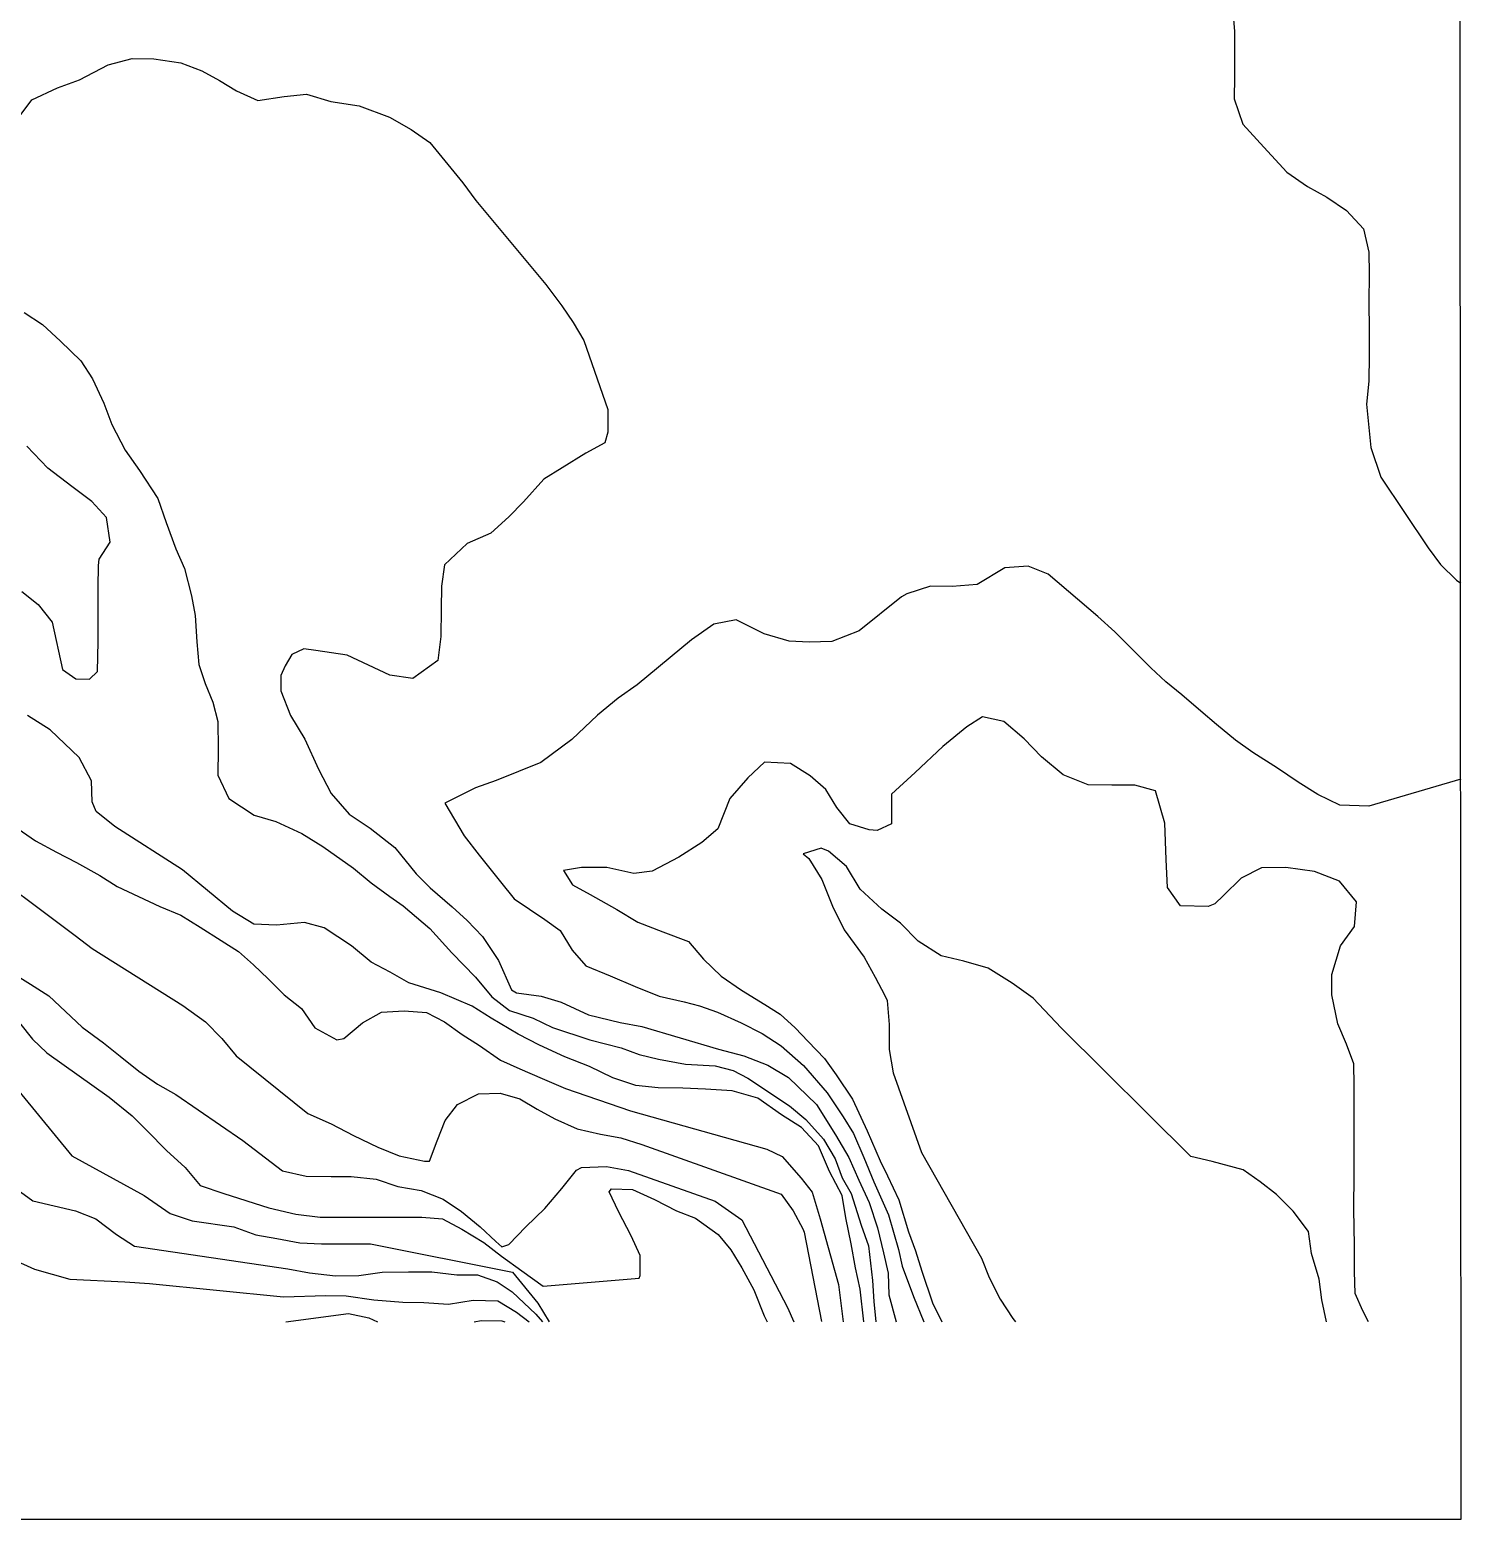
# Model space of a CAD drawing. Header units: millimetres. Extents: x 1101 to 4203, y 1053 to 1744.
# Drawn here: x 1729.6 to 1874.4, y 1103.4 to 1254 of the extents above; entities that cross this region are included whole.
import ezdxf

# ---------------------------------------------------------------- set-up
doc = ezdxf.new("R2010")
doc.units = ezdxf.units.MM
doc.layers.add('01_Fina', color=7, linetype='Continuous')

msp = doc.modelspace()

# ---------------------------------------------------------------- linework, layer by layer
at = {"layer": '01_Fina'}
msp.add_lwpolyline([(1135.28, 1103.45), (1874.37, 1103.45), (1873.93, 1741.26), (1134.84, 1741.26), (1135.28, 1123.4)], dxfattribs=at)
at = {"layer": '01_Fina', "linetype": 'Continuous'}
for points in [[(1851.22, 1256.65), (1851.44, 1253.89), (1851.43, 1251.77), (1851.43, 1249.31), (1851.42, 1247.05), (1852.29, 1244.5), (1854.41, 1242.16), (1856.74, 1239.63), (1858.81, 1238.17), (1860.77, 1237.12), (1862.76, 1235.77), (1864.49, 1233.91), (1865.04, 1231.55), (1865.07, 1229.36), (1865.04, 1226.44), (1865.06, 1223.71), (1865.05, 1221.1), (1865.02, 1218.51), (1864.8, 1216.17), (1865, 1214.14), (1865.23, 1211.81), (1866.23, 1208.8), (1871.02, 1201.65), (1872.29, 1199.96), (1873.9, 1198.4), (1874.32, 1198.09)], [(1728.23, 1244.82), (1729.83, 1246.94), (1732.4, 1248.16), (1734.65, 1248.96), (1737.52, 1250.48), (1739.95, 1251.12), (1742.15, 1251.09), (1744.9, 1250.68), (1747, 1249.87), (1748.8, 1248.91), (1750.51, 1247.87), (1752.68, 1246.87), (1755.32, 1247.27), (1757.59, 1247.52), (1760.04, 1246.77), (1762.93, 1246.35), (1765.97, 1245.18), (1768.19, 1243.95), (1770.08, 1242.64), (1773.4, 1238.54), (1774.71, 1236.78), (1781.81, 1228.27), (1783.4, 1226.13), (1784.55, 1224.42), (1785.63, 1222.63), (1788.06, 1215.64), (1788.05, 1213.33), (1787.77, 1212.27), (1785.85, 1211.23), (1783.44, 1209.73), (1781.58, 1208.58), (1779.54, 1206.3), (1778.05, 1204.78), (1776.24, 1203.12), (1773.84, 1202.09), (1771.56, 1199.94), (1771.23, 1197.79), (1771.2, 1195.46), (1771.19, 1192.68), (1770.86, 1190.26), (1768.33, 1188.44), (1766.02, 1188.79), (1761.69, 1190.79), (1758.52, 1191.28), (1757.31, 1191.45), (1756.1, 1190.86), (1755.45, 1189.73), (1755.01, 1188.75), (1755.01, 1187.21), (1755.99, 1184.71), (1757.42, 1182.3), (1758.8, 1179.26), (1760.08, 1176.83), (1761.9, 1174.74), (1764.03, 1173.3), (1766.54, 1171.35), (1768.68, 1168.71), (1770.09, 1167.27), (1772.33, 1165.37), (1773.83, 1163.97), (1775.39, 1162.35), (1777, 1159.94), (1778.34, 1156.95), (1778.82, 1156.67), (1781.32, 1156.31), (1783.35, 1155.71), (1786.1, 1154.45), (1789.33, 1153.67), (1791.51, 1153.25), (1799.27, 1150.96), (1801.82, 1150.3), (1804.23, 1149.36), (1806.33, 1148.12), (1809.17, 1145.36), (1811.09, 1142.31), (1812.43, 1140.02), (1813.46, 1137.74), (1814.49, 1135.45), (1815.35, 1132.91), (1815.95, 1130.39), (1816.4, 1128.31), (1816.49, 1126.13), (1817.21, 1123.4)], [(1729.04, 1225.43), (1730.91, 1224.22), (1732.71, 1222.55), (1734.76, 1220.56), (1735.94, 1218.73), (1737.09, 1216.27), (1737.91, 1214.12), (1739.24, 1211.52), (1740.72, 1209.48), (1742.56, 1206.63), (1743.41, 1204.22), (1744.37, 1201.54), (1745.24, 1199.55), (1745.95, 1196.81), (1746.33, 1194.82), (1746.51, 1192.14), (1746.69, 1189.87), (1747.33, 1187.93), (1748.11, 1186.05), (1748.64, 1184.08), (1748.65, 1181.33), (1748.64, 1178.67), (1749.74, 1176.31), (1752.31, 1174.64), (1754.5, 1174), (1757.11, 1172.77), (1759.23, 1171.47), (1762.33, 1169.26), (1764.12, 1167.77), (1766.01, 1166.39), (1767.36, 1165.46), (1770.05, 1163.16), (1772.29, 1160.71), (1774.68, 1158.26), (1776.32, 1156.27), (1778.12, 1154.88), (1780.53, 1154.1), (1782.48, 1153.16), (1786.25, 1151.91), (1789.41, 1151.11), (1791.23, 1150.43), (1793.19, 1149.95), (1795.91, 1149.46), (1798.93, 1149.27), (1800.74, 1148.8), (1802.24, 1148.02), (1806.44, 1145.24), (1808.09, 1143.86), (1809.88, 1141.87), (1811.06, 1139.89), (1811.76, 1137.97), (1812.68, 1136.38), (1813.7, 1133.19), (1814.43, 1131.07), (1814.84, 1127.58), (1814.97, 1125.46), (1815.18, 1123.4)], [(1728.81, 1197.24), (1730.45, 1195.94), (1731.88, 1194.13), (1732.93, 1189.34), (1734.28, 1188.41), (1735.64, 1188.39), (1736.44, 1189.14), (1736.52, 1192.17), (1736.53, 1195.53), (1736.54, 1197.68), (1736.57, 1199.85), (1736.64, 1200.52), (1737.73, 1202.23), (1737.37, 1204.73), (1735.87, 1206.35), (1733.87, 1207.86), (1731.42, 1209.7), (1729.3, 1211.93)], [(1874.33, 1178.28), (1865.03, 1175.55), (1862.08, 1175.64), (1859.88, 1176.73), (1857.87, 1177.97), (1855.8, 1179.38), (1853.31, 1180.96), (1851.53, 1182.22), (1849.61, 1183.8), (1848.05, 1185.14), (1846.13, 1186.79), (1844.49, 1188.12), (1842.97, 1189.53), (1839.35, 1193.17), (1837.62, 1194.71), (1832.58, 1198.99), (1830.57, 1199.79), (1828.23, 1199.64), (1825.4, 1197.94), (1822.9, 1197.76), (1820.7, 1197.77), (1818.29, 1196.99), (1817.76, 1196.69), (1813.47, 1193.26), (1810.72, 1192.18), (1808.43, 1192.12), (1806.41, 1192.22), (1803.87, 1192.97), (1801.05, 1194.37), (1798.79, 1193.93), (1796.52, 1192.35), (1791.02, 1187.81), (1789.12, 1186.45), (1787.03, 1184.74), (1784.41, 1182.28), (1781.29, 1179.96), (1776.76, 1178.12), (1774.68, 1177.38), (1771.58, 1175.85), (1773.55, 1172.55), (1775.07, 1170.58), (1777.21, 1167.89), (1778.6, 1166.15), (1781.71, 1164.07), (1783.24, 1162.97), (1784.45, 1160.98), (1785.84, 1159.4), (1788.29, 1158.37), (1790.83, 1157.3), (1793.27, 1156.32), (1795.77, 1155.76), (1797.34, 1155.35), (1799.15, 1154.72), (1801.56, 1153.63), (1803.66, 1152.54), (1805.61, 1151.31), (1807.86, 1149.31), (1810.24, 1146.56), (1811.87, 1144.11), (1812.91, 1142.44), (1813.94, 1140), (1814.97, 1137.57), (1816.44, 1134.22), (1817.45, 1130.72), (1817.82, 1129.02), (1818.99, 1125.96), (1820.02, 1123.4)], [(1813.97, 1123.4), (1813.58, 1126.7), (1813.12, 1128.85), (1812.67, 1131.3), (1812.12, 1133.92), (1811.76, 1136.16), (1810.49, 1138.59), (1809.37, 1141.19), (1807.64, 1143.05), (1805.63, 1144.32), (1803.25, 1146), (1800.64, 1146.77), (1797.94, 1146.92), (1795.65, 1147.02), (1793.15, 1147.07), (1790.89, 1147.31), (1788.57, 1148.08), (1786.22, 1149.2), (1783.73, 1150.2), (1781.14, 1151.37), (1778.99, 1152.48), (1776.27, 1154.11), (1774.35, 1155.32), (1771.19, 1156.65), (1767.93, 1157.68), (1766.04, 1158.75), (1764.14, 1159.77), (1762.14, 1161.42), (1759.37, 1163.23), (1757.4, 1163.77), (1754.56, 1163.5), (1752.27, 1163.6), (1750.12, 1164.91), (1745.05, 1169.09), (1738.22, 1173.48), (1736.32, 1174.99), (1735.93, 1175.96), (1735.85, 1178.11), (1734.59, 1180.45), (1731.68, 1183.26), (1729.37, 1184.7)], [(1865, 1123.4), (1864.42, 1124.51), (1863.63, 1126.25), (1863.59, 1128.5), (1863.59, 1131.16), (1863.51, 1134.77), (1863.53, 1138.37), (1863.54, 1141.4), (1863.55, 1144.71), (1863.55, 1147.3), (1863.52, 1149.48), (1862.78, 1151.47), (1861.89, 1153.53), (1861.27, 1156.45), (1861.28, 1158.53), (1862.17, 1161.41), (1863.59, 1163.38), (1863.78, 1165.87), (1862.05, 1167.94), (1859.53, 1168.92), (1856.64, 1169.34), (1854.17, 1169.3), (1852.13, 1168.25), (1850.32, 1166.52), (1849.44, 1165.67), (1848.79, 1165.39), (1845.97, 1165.47), (1844.66, 1167.3), (1844.53, 1170.15), (1844.4, 1173.8), (1843.46, 1177.09), (1841.36, 1177.67), (1839.05, 1177.66), (1836.64, 1177.69), (1834.1, 1178.69), (1831.93, 1180.53), (1830.16, 1182.34), (1828.13, 1184.1), (1825.96, 1184.57), (1824.36, 1183.56), (1821.96, 1181.56), (1819.15, 1178.95), (1816.77, 1176.74), (1816.75, 1173.74), (1815.3, 1173.07), (1814.49, 1173.14), (1812.53, 1173.74), (1811.22, 1175.41), (1810.11, 1177.22), (1808.52, 1178.59), (1806.53, 1179.85), (1803.92, 1179.99), (1802.23, 1178.4), (1800.39, 1176.31), (1799.18, 1173.23), (1797.58, 1171.85), (1795.24, 1170.38), (1792.55, 1168.98), (1790.71, 1168.74), (1787.96, 1169.34), (1785.41, 1169.35), (1783.59, 1169.04), (1784.48, 1167.59), (1786.28, 1166.59), (1788.98, 1165.1), (1791.1, 1163.82), (1793.64, 1162.84), (1796.21, 1161.86), (1797.73, 1160.08), (1799.53, 1158.36), (1801.58, 1156.92), (1803.93, 1155.48), (1805.5, 1154.49), (1807, 1153.11), (1808.34, 1151.73), (1809.98, 1150.04), (1811.17, 1148.36), (1812.81, 1145.92), (1814.28, 1142.72), (1815.6, 1139.68), (1816.34, 1138.15), (1817.51, 1135.72), (1818.47, 1132.49), (1819.19, 1130.59), (1819.83, 1128.53), (1820.9, 1125.31), (1821.85, 1123.41)], [(1728.43, 1173.26), (1730.19, 1172.03), (1732.31, 1170.89), (1734.32, 1169.84), (1736.7, 1168.51), (1738.43, 1167.42), (1742.77, 1165.39), (1744.87, 1164.51), (1746.83, 1163.3), (1748.96, 1161.97), (1750.71, 1160.83), (1752.23, 1159.49), (1753.71, 1158.07), (1755.34, 1156.45), (1757.07, 1155.08), (1758.43, 1153.13), (1760.67, 1151.92), (1761.37, 1152.06), (1763.25, 1153.62), (1765.19, 1154.7), (1767.48, 1154.86), (1769.72, 1154.67), (1771.55, 1153.73), (1773.35, 1152.45), (1775.1, 1151.34), (1777.2, 1149.87), (1779.17, 1148.97), (1781.43, 1147.99), (1783.78, 1146.99), (1790.37, 1144.72), (1804.13, 1140.87), (1805.7, 1140.1), (1807.63, 1137.93), (1808.73, 1136.51), (1809.54, 1133.8), (1811.38, 1127.19), (1811.88, 1123.4)], [(1723.54, 1170.41), (1734.2, 1162.46), (1735.93, 1161.16), (1745.09, 1155.39), (1747.38, 1153.74), (1749.04, 1152.05), (1750.47, 1150.29), (1757.73, 1144.46), (1760.07, 1143.41), (1762.35, 1142.25), (1764.82, 1141.06), (1766.97, 1140.19), (1769.51, 1139.65), (1770.02, 1139.65), (1770.79, 1141.71), (1771.63, 1143.74), (1772.86, 1145.36), (1774.97, 1146.44), (1777.19, 1146.52), (1779.15, 1145.96), (1780.91, 1144.91), (1782.71, 1143.94), (1784.97, 1142.91), (1787.31, 1142.37), (1789.39, 1141.99), (1791.49, 1141.34), (1805.61, 1136.3), (1806.8, 1134.63), (1807.79, 1132.8), (1807.93, 1132.47), (1809.69, 1123.43)], [(1860.76, 1123.4), (1860.27, 1125.62), (1860, 1127.7), (1859.24, 1130.32), (1858.93, 1132.54), (1857.36, 1134.58), (1855.7, 1136.29), (1854.02, 1137.55), (1852.33, 1138.76), (1849.17, 1139.6), (1847.04, 1140.12), (1833.9, 1153.11), (1831.07, 1156.13), (1828.94, 1157.64), (1826.52, 1159.17), (1824.07, 1159.85), (1821.76, 1160.39), (1819.45, 1161.9), (1817.65, 1163.69), (1815.76, 1165.13), (1813.57, 1167.13), (1812.21, 1169.44), (1810.39, 1170.97), (1809.64, 1171.28), (1807.82, 1170.7), (1808.4, 1170.24), (1809.71, 1168.11), (1810.77, 1165.42), (1811.96, 1163.04), (1813.99, 1160.28), (1815.11, 1158.24), (1816.08, 1156.41), (1816.33, 1155.88), (1816.53, 1153.47), (1816.52, 1150.95), (1816.93, 1148.59), (1819.8, 1140.53), (1825.87, 1129.85), (1826.63, 1127.9), (1827.73, 1125.7), (1829.02, 1123.73), (1829.29, 1123.4)], [(1727.69, 1158.78), (1729.67, 1157.53), (1731.52, 1156.36), (1734.91, 1153.18), (1737.06, 1151.6), (1738.74, 1150.26), (1740.65, 1148.75), (1742.52, 1147.42), (1744.39, 1146.4), (1751.15, 1141.73), (1755.17, 1138.68), (1757.57, 1138.12), (1760.09, 1138.11), (1762.11, 1138.08), (1764.65, 1137.82), (1766.82, 1137.1), (1769.18, 1136.69), (1771.4, 1135.79), (1773.27, 1134.55), (1775.16, 1133.02), (1776.75, 1131.51), (1777.35, 1131), (1778.04, 1131.21), (1779.76, 1133.01), (1781.71, 1134.87), (1783.43, 1136.88), (1784.91, 1138.73), (1785.4, 1139), (1787.94, 1139.09), (1790.16, 1138.69), (1798.93, 1135.61), (1801.61, 1133.71), (1806.24, 1124.85), (1806.89, 1123.4)], [(1728.57, 1153.62), (1729.87, 1151.97), (1731.34, 1150.61), (1737.62, 1146.1), (1739.97, 1144.22), (1741.49, 1142.71), (1743.45, 1140.73), (1745.32, 1138.99), (1746.84, 1137.19), (1749.22, 1136.37), (1753.77, 1134.92), (1756.52, 1134.29), (1758.99, 1133.98), (1761.68, 1133.99), (1764.34, 1133.98), (1766.51, 1133.97), (1769.26, 1133.97), (1771.34, 1133.8), (1773.31, 1132.77), (1775.52, 1131.42), (1777.3, 1130.03), (1779.37, 1128.57), (1781.52, 1127.01), (1791.24, 1127.83), (1791.35, 1128.09), (1791.34, 1130.1), (1790.44, 1132.09), (1789.13, 1134.55), (1788.21, 1136.56), (1788.45, 1136.84), (1790.57, 1136.79), (1792.77, 1135.78), (1795, 1134.63), (1796.92, 1133.87), (1799.21, 1132.23), (1800.52, 1130.67), (1801.63, 1128.86), (1802.84, 1126.64), (1803.88, 1124), (1804.19, 1123.4)], [(1727.12, 1148.42), (1733.86, 1140.2), (1741.17, 1136.19), (1743.82, 1134.35), (1746.04, 1133.6), (1750.23, 1132.99), (1752.47, 1132.19), (1754.59, 1131.84), (1756.93, 1131.39), (1759.1, 1131.29), (1761.57, 1131.29), (1764.05, 1131.28), (1778.41, 1128.41), (1780.98, 1125.29), (1782.12, 1123.4)], [(1728.31, 1136.83), (1729.9, 1135.64), (1734.23, 1134.63), (1736.3, 1133.83), (1738.37, 1132.24), (1740.21, 1131.05), (1755.7, 1128.76), (1757.89, 1128.37), (1760.51, 1128.05), (1762.87, 1128.09), (1765.25, 1128.41), (1767.92, 1128.47), (1770.28, 1128.45), (1772.79, 1128.16), (1774.87, 1128.14), (1776.89, 1127.46), (1778.39, 1126.45), (1780.78, 1124.18), (1781.45, 1123.4)], [(1723.95, 1131.48), (1730.09, 1128.71), (1733.66, 1127.72), (1739.21, 1127.46), (1741.7, 1127.26), (1755.25, 1125.92), (1759.54, 1126.06), (1761.6, 1126.03), (1764.39, 1125.62), (1767.33, 1125.4), (1769.47, 1125.36), (1771.94, 1125.19), (1774.46, 1125.58), (1776.93, 1125.52), (1778.83, 1124.38), (1780.12, 1123.4)], [(1755.5, 1123.4), (1761.83, 1124.26), (1763.88, 1123.81), (1764.77, 1123.4)], [(1774.54, 1123.4), (1775.27, 1123.52), (1777.33, 1123.51), (1777.66, 1123.4)]]:
    msp.add_lwpolyline(points, dxfattribs=at)

doc.saveas('drawing.dxf')
